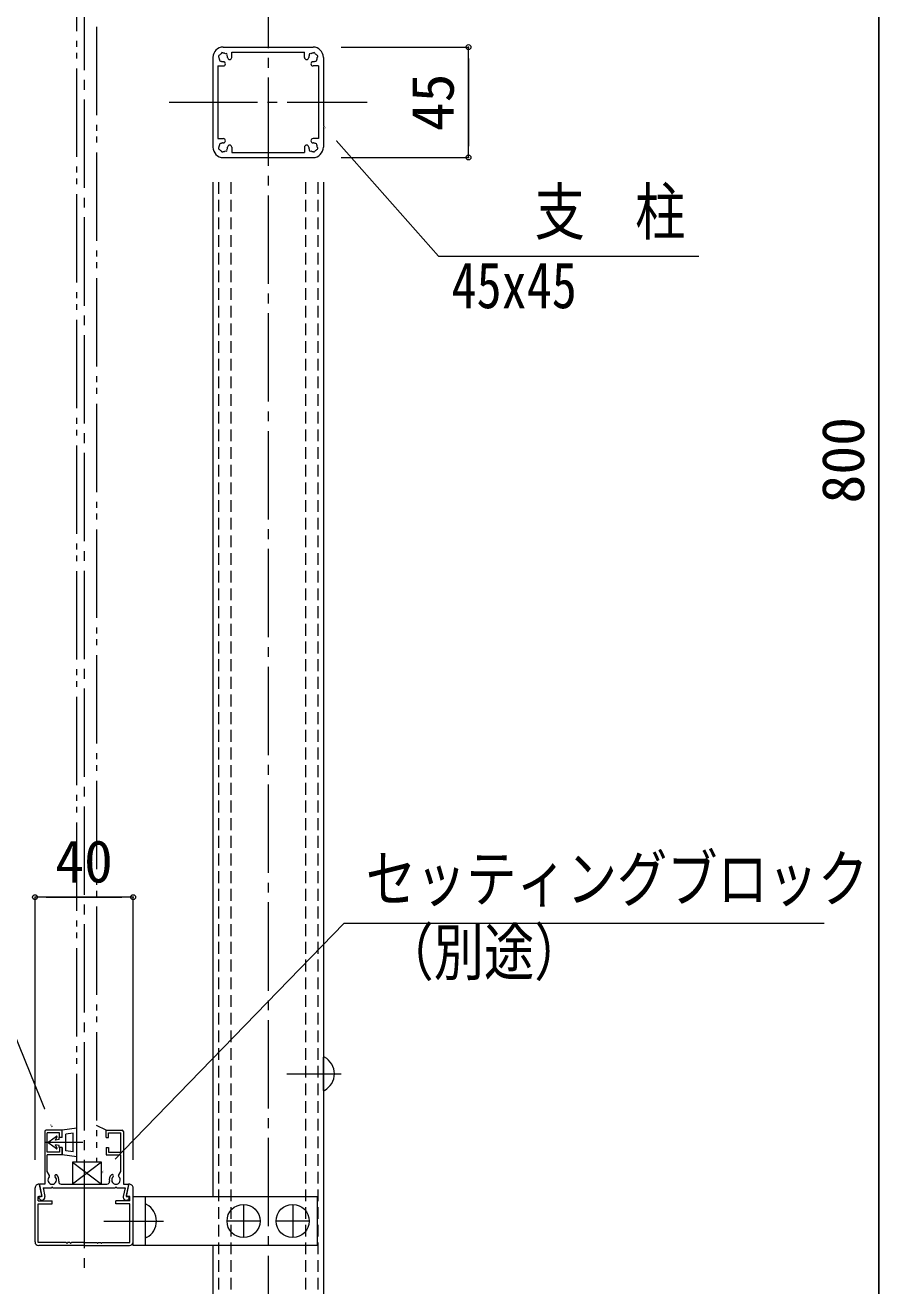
# Model space of a CAD drawing. Units: millimetres at full size. Extents: x -3475 to 3471, y -1129 to 1133.
# Drawn here: x -2020 to -1673, y -410 to 103 of the extents above; entities that cross this region are included whole.
import ezdxf
from ezdxf.enums import TextEntityAlignment as Align

# ---------------------------------------------------------------- set-up
doc = ezdxf.new("R2010")
doc.units = ezdxf.units.MM
doc.header["$LTSCALE"] = 4
doc.header["$PDMODE"] = 32
doc.header["$PDSIZE"] = 2
for name, pattern in [('CHAIN2', [12, 9, -1, 1, -1]), ('DASHED1', [1.8, 1.2, -0.6]), ('DOUBLE_CHAIN2', [12.8, 9, -1, 0.6, -0.6, 0.6, -1])]:
    doc.linetypes.add(name, pattern=pattern)
for name, color, linetype, lineweight in [('0-0_0', 7, 'Continuous', 9), ('0-1_1手摺寸法', 3, 'Continuous', 9), ('0-3_2A', 1, 'DOUBLE_CHAIN2', 9), ('0-6_2躯体線', 4, 'Continuous', 5), ('0-7_3中心線', 2, 'CHAIN2', 9), ('0-8_41ｱﾙﾐ', 6, 'Continuous', 9), ('0-9_42ｱﾙﾐ部品', 6, 'Continuous', 9), ('0-C_6ﾊｯﾁﾝｸﾞ', 4, 'Continuous', 5), ('1-4_アンカー', 4, 'Continuous', 5)]:
    doc.layers.add(name, color=color, linetype=linetype, lineweight=lineweight)
doc.styles.add('ＭＳ ゴシック', font='')
doc.styles.get('ＭＳ ゴシック').set_extended_font_data('MS Gothic')

msp = doc.modelspace()

# ---------------------------------------------------------------- linework, layer by layer
at = {"layer": '0-0_0'}
for p, q in [((-1943.938, 39.488), (-1943.938, -373.803)), ((-1898.938, 39.488), (-1898.938, -468.757)), ((-1943.938, -393.803), (-1943.938, -468.757))]:
    msp.add_line(p, q, dxfattribs=at)
for points in [[(-1898.938, 62.236), (-1851.942, 9.278), (-1745.908, 9.278)], [(-2009.438, -345.539), (-2049.788, -246.24), (-2210.063, -246.24)], [(-1989.299, -364.303), (-1890.413, -262.442), (-1694.793, -262.442)]]:
    msp.add_lwpolyline(points, dxfattribs=at)
at = {"layer": '0-1_1手摺寸法'}
for p, q in [((-1672.572, -473.803), (-1672.572, 326.197)), ((-1672.572, 321.597), (-1672.572, -469.203)), ((-1891.638, 94.488), (-1839.811, 94.488)), ((-1839.811, 49.488), (-1839.811, 94.488)), ((-1839.811, 89.888), (-1839.811, 54.088)), ((-1891.638, 49.488), (-1839.811, 49.488)), ((-2016.438, -358.803), (-2016.438, -251.878)), ((-1976.438, -251.878), (-2016.438, -251.878)), ((-2011.838, -251.878), (-1981.038, -251.878)), ((-1976.438, -358.803), (-1976.438, -251.878)), ((-2010.736, -351.402), (-2007.678, -349.233)), ((-1999.438, -346.003), (-2005.438, -346.803)), ((-2005.438, -349.803), (-2005.438, -346.803)), ((-2000.938, -348.019), (-2003.938, -348.419)), ((-2003.938, -355.187), (-2003.938, -348.419)), ((-2000.938, -355.587), (-2000.938, -348.019)), ((-1999.438, -357.603), (-1999.438, -346.003)), ((-1987.438, -346.803), (-1991.438, -344.829)), ((-1996.888, -351.803), (-2012.339, -351.803)), ((-2007.678, -354.374), (-2010.736, -352.204)), ((-2008.138, -350.803), (-2007.451, -349.413)), ((-2006.638, -350.553), (-2008.138, -350.803)), ((-2006.638, -353.053), (-2008.138, -352.803)), ((-2007.451, -354.193), (-2008.138, -352.803)), ((-2006.638, -350.553), (-2006.638, -349.803)), ((-2005.438, -349.803), (-2006.638, -349.803)), ((-2006.638, -353.803), (-2006.638, -353.053)), ((-2005.438, -353.803), (-2006.638, -353.803)), ((-2005.438, -356.803), (-2005.438, -353.803)), ((-1999.438, -357.603), (-2005.438, -356.803)), ((-2000.938, -355.587), (-2003.938, -355.187)), ((-1989.299, -359.803), (-2001.181, -368.803)), ((-2001.181, -359.803), (-1989.299, -368.803))]:
    msp.add_line(p, q, dxfattribs=at)
msp.add_lwpolyline([(-2001.181, -368.803), (-1989.299, -368.803), (-1989.299, -359.803), (-2001.181, -359.803)], close=True, dxfattribs=at)
for centre, radius, start, end in [((-2007.588, -349.353), 0.15, 336.371, 126.607), ((-2010.438, -351.803), 0.5, 126.607, 233.393), ((-2007.588, -354.253), 0.15, 233.393, 23.629)]:
    msp.add_arc(centre, radius, start, end, dxfattribs=at)
for p in [(-1839.811, 94.488), (-1839.811, 49.488), (-2016.438, -251.878), (-1976.438, -251.878)]:
    msp.add_point(p, dxfattribs=at)
at = {"layer": '0-3_2A'}
msp.add_lwpolyline([(-1991.438, 461.197), (-1991.438, -359.803), (-1999.438, -359.803), (-1999.438, 461.197)], close=True, dxfattribs=at)
at = {"layer": '0-6_2躯体線'}
for p, q in [((-1898.938, -330.553), (-1898.938, -317.053)), ((-1898.438, -317.053), (-1898.938, -317.053)), ((-1913.879, -323.803), (-1891.622, -323.803)), ((-1898.438, -330.553), (-1898.938, -330.553)), ((-1970.938, -377.053), (-1971.438, -377.053)), ((-1988.379, -383.803), (-1964.122, -383.803))]:
    msp.add_line(p, q, dxfattribs=at)
msp.add_lwpolyline([(-1970.938, -390.553), (-1971.438, -390.553), (-1971.438, -377.053)], dxfattribs=at)
for centre in [(-1902.134, -323.803), (-1974.634, -383.803)]:
    msp.add_arc(centre, 7.695, 298.699, 61.301, dxfattribs=at)
at = {"layer": '0-7_3中心線'}
for p, q in [((-1921.438, 658.045), (-1921.438, -886.927)), ((-1996.438, 553.134), (-1996.438, -406.803)), ((-1961.745, 71.988), (-1881.131, 71.988))]:
    msp.add_line(p, q, dxfattribs=at)
at = {"layer": '0-8_41ｱﾙﾐ'}
for p, q in [((-1939.738, 94.488), (-1903.138, 94.488)), ((-1936.238, 92.488), (-1906.638, 92.488)), ((-1936.238, 90.288), (-1936.238, 92.488)), ((-1906.638, 90.288), (-1906.638, 92.488)), ((-1943.938, 90.288), (-1943.938, 53.688)), ((-1898.938, 90.288), (-1898.938, 53.688)), ((-1941.938, 86.788), (-1941.938, 57.188)), ((-1941.938, 86.788), (-1939.738, 86.788)), ((-1900.938, 86.788), (-1903.138, 86.788)), ((-1900.938, 86.788), (-1900.938, 57.188)), ((-1941.938, 57.188), (-1939.738, 57.188)), ((-1900.938, 57.188), (-1903.138, 57.188)), ((-1936.238, 53.688), (-1936.238, 51.488)), ((-1936.238, 51.488), (-1906.638, 51.488)), ((-1906.638, 53.688), (-1906.638, 51.488)), ((-1939.738, 49.488), (-1903.138, 49.488)), ((-2005.438, -346.803), (-2011.938, -346.803)), ((-2011.438, -355.803), (-2011.438, -347.803)), ((-2006.438, -347.803), (-2011.438, -347.803)), ((-2006.438, -349.803), (-2006.438, -347.803)), ((-2005.438, -349.803), (-2005.438, -346.803)), ((-1987.438, -349.803), (-1987.438, -346.803)), ((-1987.438, -346.803), (-1980.938, -346.803)), ((-1981.438, -355.803), (-1981.438, -347.803)), ((-2005.438, -349.803), (-2006.438, -349.803)), ((-2005.438, -353.803), (-2006.438, -353.803)), ((-2005.438, -353.803), (-2005.438, -356.803)), ((-1987.438, -349.803), (-1986.438, -349.803)), ((-1987.438, -353.803), (-1987.438, -356.803)), ((-1987.438, -353.803), (-1986.438, -353.803)), ((-2011.438, -363.589), (-2011.438, -356.803)), ((-2005.438, -356.803), (-2011.438, -356.803)), ((-1987.438, -356.803), (-1981.438, -356.803)), ((-1981.438, -363.589), (-1981.438, -356.803)), ((-2010.508, -365.201), (-2011.438, -363.589)), ((-1982.369, -365.201), (-1981.438, -363.589)), ((-2014.59, -369.042), (-2013.638, -373.803)), ((-2005.764, -368.803), (-1987.112, -368.803)), ((-1978.286, -369.042), (-1979.238, -373.803)), ((-2013.638, -373.803), (-2014.688, -373.803)), ((-2013.114, -370.303), (-2012.404, -373.856)), ((-2013.114, -370.303), (-2009.738, -370.303)), ((-2009.607, -370.096), (-2009.738, -370.303)), ((-2009.607, -370.096), (-2009.738, -370.303)), ((-2009.269, -370.096), (-2009.138, -370.303)), ((-2009.269, -370.096), (-2009.138, -370.303)), ((-2009.138, -370.303), (-1983.738, -370.303)), ((-1983.607, -370.096), (-1983.738, -370.303)), ((-1983.607, -370.096), (-1983.738, -370.303)), ((-1983.269, -370.096), (-1983.138, -370.303)), ((-1983.269, -370.096), (-1983.138, -370.303)), ((-1979.238, -373.803), (-1978.188, -373.803)), ((-1976.438, -373.803), (-1901.438, -373.803)), ((-1976.438, -393.803), (-1976.438, -373.803)), ((-1971.438, -393.803), (-1971.438, -373.803)), ((-1901.438, -373.803), (-1901.438, -393.803)), ((-2015.138, -392.503), (-2015.138, -376.803)), ((-1901.438, -393.803), (-1976.438, -393.803))]:
    msp.add_line(p, q, dxfattribs=at)
for points in [[(-2012.438, -347.303), (-2012.438, -368.803), (-2014.394, -368.803)], [(-1986.438, -349.803), (-1986.438, -347.803), (-1981.438, -347.803)], [(-1980.438, -347.303), (-1980.438, -368.803), (-1978.482, -368.803)], [(-2006.438, -353.803), (-2006.438, -355.803), (-2011.438, -355.803)], [(-1986.438, -353.803), (-1986.438, -355.803), (-1981.438, -355.803)], [(-1983.138, -370.303), (-1979.762, -370.303), (-1980.473, -373.856)]]:
    msp.add_lwpolyline(points, dxfattribs=at)
for centre, radius, start, end in [((-1939.738, 90.288), 4.2, 90, 180), ((-1903.138, 90.288), 4.2, 0, 90), ((-1941.187, 90.676), 0.5, 165, 232.976), ((-1941.187, 90.676), 0.5, 97.024, 165), ((-1939.738, 90.288), 1.75, 180.359, 195), ((-1939.738, 90.288), 1.75, 195, 209.641), ((-1940.799, 89.227), 0.5, 157.024, 225), ((-1939.738, 90.288), 1.75, 135, 149.641), ((-1940.799, 89.227), 0.5, 225, 292.976), ((-1939.738, 90.288), 1.75, 120.359, 135), ((-1940.126, 91.737), 0.5, 105, 172.976), ((-1939.738, 90.288), 1.75, 240.359, 255), ((-1940.126, 91.737), 0.5, 37.024, 105), ((-1939.738, 90.288), 1.75, 255, 269.641), ((-1939.738, 87.663), 0.875, 270, 90), ((-1939.738, 90.288), 1.75, 75, 89.641), ((-1939.738, 90.288), 1.75, 60.359, 75), ((-1938.678, 91.349), 0.5, 45, 112.976), ((-1938.678, 91.349), 0.5, 337.024, 45), ((-1939.738, 90.288), 1.75, 15, 29.641), ((-1939.738, 90.288), 1.75, 0, 15), ((-1937.113, 90.288), 0.875, 180, 0), ((-1905.763, 90.288), 0.875, 180, 0), ((-1903.138, 90.288), 1.75, 165, 180), ((-1903.138, 90.288), 1.75, 150.359, 165), ((-1904.199, 91.349), 0.5, 135, 202.976), ((-1904.199, 91.349), 0.5, 67.024, 135), ((-1903.138, 87.663), 0.875, 90, 270), ((-1903.138, 90.288), 1.75, 105, 119.641), ((-1903.138, 90.288), 1.75, 90.359, 105), ((-1902.75, 91.737), 0.5, 75, 142.976), ((-1903.138, 90.288), 1.75, 270.359, 285), ((-1903.138, 90.288), 1.75, 285, 299.641), ((-1902.75, 91.737), 0.5, 7.024, 75), ((-1902.078, 89.227), 0.5, 247.024, 315), ((-1903.138, 90.288), 1.75, 45, 59.641), ((-1903.138, 90.288), 1.75, 30.359, 45), ((-1902.078, 89.227), 0.5, 315, 22.976), ((-1901.69, 90.676), 0.5, 15, 82.976), ((-1903.138, 90.288), 1.75, 330.359, 345), ((-1903.138, 90.288), 1.75, 345, 359.641), ((-1901.69, 90.676), 0.5, 307.024, 15), ((-1939.738, 56.313), 0.875, 270, 90), ((-1903.138, 56.313), 0.875, 90, 270), ((-1939.738, 53.688), 4.2, 180, 270), ((-1941.187, 53.3), 0.5, 127.024, 195), ((-1941.187, 53.3), 0.5, 195, 262.976), ((-1939.738, 53.688), 1.75, 165, 179.641), ((-1939.738, 53.688), 1.75, 150.359, 165), ((-1940.799, 54.749), 0.5, 135, 202.976), ((-1939.738, 53.688), 1.75, 210.359, 225), ((-1940.799, 54.749), 0.5, 67.024, 135), ((-1939.738, 53.688), 1.75, 225, 239.641), ((-1940.126, 52.239), 0.5, 187.024, 255), ((-1939.738, 53.688), 1.75, 105, 119.641), ((-1940.126, 52.239), 0.5, 255, 322.976), ((-1939.738, 53.688), 1.75, 90.359, 105), ((-1939.738, 53.688), 1.75, 270.359, 285), ((-1939.738, 53.688), 1.75, 285, 299.641), ((-1938.678, 52.627), 0.5, 247.024, 315), ((-1938.678, 52.627), 0.5, 315, 22.976), ((-1939.738, 53.688), 1.75, 330.359, 345), ((-1939.738, 53.688), 1.75, 345, 0), ((-1937.113, 53.688), 0.875, 0, 180), ((-1905.763, 53.688), 0.875, 0, 180), ((-1903.138, 53.688), 1.75, 180, 195), ((-1903.138, 53.688), 1.75, 195, 209.641), ((-1904.199, 52.627), 0.5, 157.024, 225), ((-1904.199, 52.627), 0.5, 225, 292.976), ((-1903.138, 53.688), 1.75, 240.359, 255), ((-1903.138, 53.688), 1.75, 255, 269.641), ((-1902.75, 52.239), 0.5, 217.024, 285), ((-1903.138, 53.688), 4.2, 270, 0), ((-1903.138, 53.688), 1.75, 75, 89.641), ((-1903.138, 53.688), 1.75, 60.359, 75), ((-1902.75, 52.239), 0.5, 285, 352.976), ((-1902.078, 54.749), 0.5, 45, 112.976), ((-1903.138, 53.688), 1.75, 300.359, 315), ((-1903.138, 53.688), 1.75, 315, 329.641), ((-1902.078, 54.749), 0.5, 337.024, 45), ((-1901.69, 53.3), 0.5, 277.024, 345), ((-1903.138, 53.688), 1.75, 15, 29.641), ((-1903.138, 53.688), 1.75, 0.359, 15), ((-1901.69, 53.3), 0.5, 345, 52.976), ((-2011.938, -347.303), 0.5, 90, 180), ((-1980.938, -347.303), 0.5, 0, 90), ((-2014.394, -369.003), 0.2, 90, 191.30993), ((-2009.438, -367.053), 1.75, 132.759, 47.241), ((-2010.966, -365.401), 0.5, 312.759, 23.621), ((-2010.966, -365.401), 0.5, 312.759, 23.621), ((-2007.911, -365.401), 0.5, 47.241, 227.241), ((-2009.438, -367.053), 2.75, 348.463, 47.241), ((-2005.764, -367.803), 1, 168.463, 270), ((-2005.764, -367.803), 1, 168.463, 270), ((-1987.112, -367.803), 1, 270, 11.537), ((-1987.112, -367.803), 1, 270, 11.537), ((-1983.438, -367.053), 2.75, 132.759, 191.537), ((-1984.966, -365.401), 0.5, 312.759, 132.759), ((-1983.438, -367.053), 1.75, 132.759, 47.241), ((-1981.911, -365.401), 0.5, 156.379, 227.241), ((-1981.911, -365.401), 0.5, 156.379, 227.241), ((-1978.482, -369.003), 0.2, 348.69007, 90), ((-2013.638, -374.053), 1.25, 176.185, 9.051), ((-2014.688, -374.003), 0.2, 90, 170.45291), ((-2009.438, -370.203), 0.2, 32.334, 147.666), ((-2009.438, -370.203), 0.2, 32.334, 147.666), ((-1983.438, -370.203), 0.2, 32.334, 147.666), ((-1983.438, -370.203), 0.2, 32.334, 147.666), ((-1979.238, -374.053), 1.25, 170.949, 3.815), ((-1978.188, -374.003), 0.2, 9.54709, 90)]:
    msp.add_arc(centre, radius, start, end, dxfattribs=at)
at = {"layer": '0-9_42ｱﾙﾐ部品'}
for p, q in [((-2013.71, -373.444), (-2014.605, -368.971)), ((-1979.166, -373.444), (-1978.272, -368.971)), ((-2016.438, -392.303), (-2016.438, -370.303)), ((-2015.138, -373.803), (-2014.004, -373.803)), ((-2015.138, -375.603), (-2015.138, -373.803)), ((-1977.738, -373.803), (-1978.872, -373.803)), ((-1977.738, -375.603), (-1977.738, -373.803)), ((-1976.438, -392.303), (-1976.438, -370.303)), ((-2015.138, -375.603), (-2009.438, -375.603)), ((-2015.138, -376.803), (-2009.438, -376.803)), ((-2009.438, -376.803), (-2009.438, -375.603)), ((-1983.438, -376.803), (-1983.438, -375.603)), ((-1977.738, -375.603), (-1983.438, -375.603)), ((-1977.738, -376.803), (-1983.438, -376.803)), ((-1977.738, -392.503), (-1977.738, -376.803)), ((-1996.438, -393.803), (-2014.938, -393.803)), ((-2003.269, -392.71), (-2003.138, -392.503)), ((-2002.238, -392.503), (-2003.138, -392.503)), ((-2002.107, -392.71), (-2002.238, -392.503)), ((-2001.769, -392.71), (-2001.638, -392.503)), ((-1996.738, -392.503), (-2001.638, -392.503)), ((-1996.607, -392.71), (-1996.738, -392.503)), ((-1996.438, -393.803), (-1977.938, -393.803)), ((-1996.269, -392.71), (-1996.138, -392.503)), ((-1996.138, -392.503), (-1991.238, -392.503)), ((-1991.107, -392.71), (-1991.238, -392.503)), ((-1990.769, -392.71), (-1990.638, -392.503)), ((-1990.638, -392.503), (-1989.738, -392.503)), ((-1989.607, -392.71), (-1989.738, -392.503)), ((-1989.269, -392.71), (-1989.138, -392.503)), ((-1989.138, -392.503), (-1977.738, -392.503))]:
    msp.add_line(p, q, dxfattribs=at)
msp.add_lwpolyline([(-2003.607, -392.71), (-2003.738, -392.503), (-2015.138, -392.503)], dxfattribs=at)
for centre, radius, start, end in [((-2014.938, -370.303), 1.5, 83.929, 180), ((-2014.801, -369.01), 0.2, 11.31, 83.929), ((-1978.076, -369.01), 0.2, 96.071, 168.69), ((-1977.938, -370.303), 1.5, 0, 96.071), ((-2014.004, -373.503), 0.3, 270, 11.31), ((-1978.872, -373.503), 0.3, 168.69, 270), ((-2014.938, -392.303), 1.5, 180, 270), ((-2003.438, -392.603), 0.2, 212.334, 327.666), ((-2001.938, -392.603), 0.2, 212.334, 327.666), ((-1996.438, -392.603), 0.2, 212.334, 270), ((-1996.438, -392.603), 0.2, 270, 327.666), ((-1990.938, -392.603), 0.2, 212.334, 327.666), ((-1989.438, -392.603), 0.2, 212.334, 327.666), ((-1977.938, -392.303), 1.5, 270, 0)]:
    msp.add_arc(centre, radius, start, end, dxfattribs=at)
at = {"layer": '0-C_6ﾊｯﾁﾝｸﾞ'}
for p, q in [((-1931.438, -377.053), (-1931.438, -390.553)), ((-1911.438, -377.053), (-1911.438, -390.553)), ((-1924.688, -383.803), (-1938.188, -383.803)), ((-1904.688, -383.803), (-1918.188, -383.803))]:
    msp.add_line(p, q, dxfattribs=at)
for centre in [(-1931.438, -383.803), (-1911.438, -383.803)]:
    msp.add_circle(centre, 6.75, dxfattribs=at)
at = {"layer": '1-4_アンカー', "linetype": 'DASHED1'}
for p, q in [((-1941.688, 39.488), (-1941.688, -473.803)), ((-1936.688, 39.488), (-1936.688, -473.803)), ((-1906.188, 39.488), (-1906.188, -473.803)), ((-1901.188, 39.488), (-1901.188, -473.803))]:
    msp.add_line(p, q, dxfattribs=at)

# ---------------------------------------------------------------- texts
at = {"layer": '0-0_0', "style": 'ＭＳ ゴシック', "width": 0.8}
for s, p in [('支\u3000柱', (-1812.834, 12.421)), ('45x45', (-1846.709, -17.512)), ('セッティングブロック', (-1881.677, -259.299)), ('（別途）', (-1874.443, -289.231))]:
    msp.add_text(s, height=18.77, dxfattribs=at).set_placement(p, align=Align.BOTTOM_LEFT)
at = {"layer": '0-1_1手摺寸法', "style": 'ＭＳ ゴシック'}
for s, p in [('45', (-1840.63, 60.212)), ('800', (-1673.391, -91.467))]:
    msp.add_text(s, height=17.27, rotation=90, dxfattribs=at).set_placement(p, align=Align.BOTTOM_LEFT)
msp.add_text('40', height=17.27, dxfattribs=at).set_placement((-2008.214, -251.059), align=Align.BOTTOM_LEFT)

# ---------------------------------------------------------------- next in the draw order: wipeouts: each hides what was drawn before it
for points in [[(-1892.67, 57.266), (-1894.748, 55.422), (-1898.938, 62.236), (-1898.938, 62.236)], [(-2013.691, -338.763), (-2011.117, -337.717), (-2009.438, -345.539), (-2009.438, -345.539)], [(-1984.808, -357.682), (-1982.814, -359.618), (-1989.299, -364.303), (-1989.299, -364.303)]]:
    msp.add_wipeout(points)

doc.saveas('drawing.dxf')
